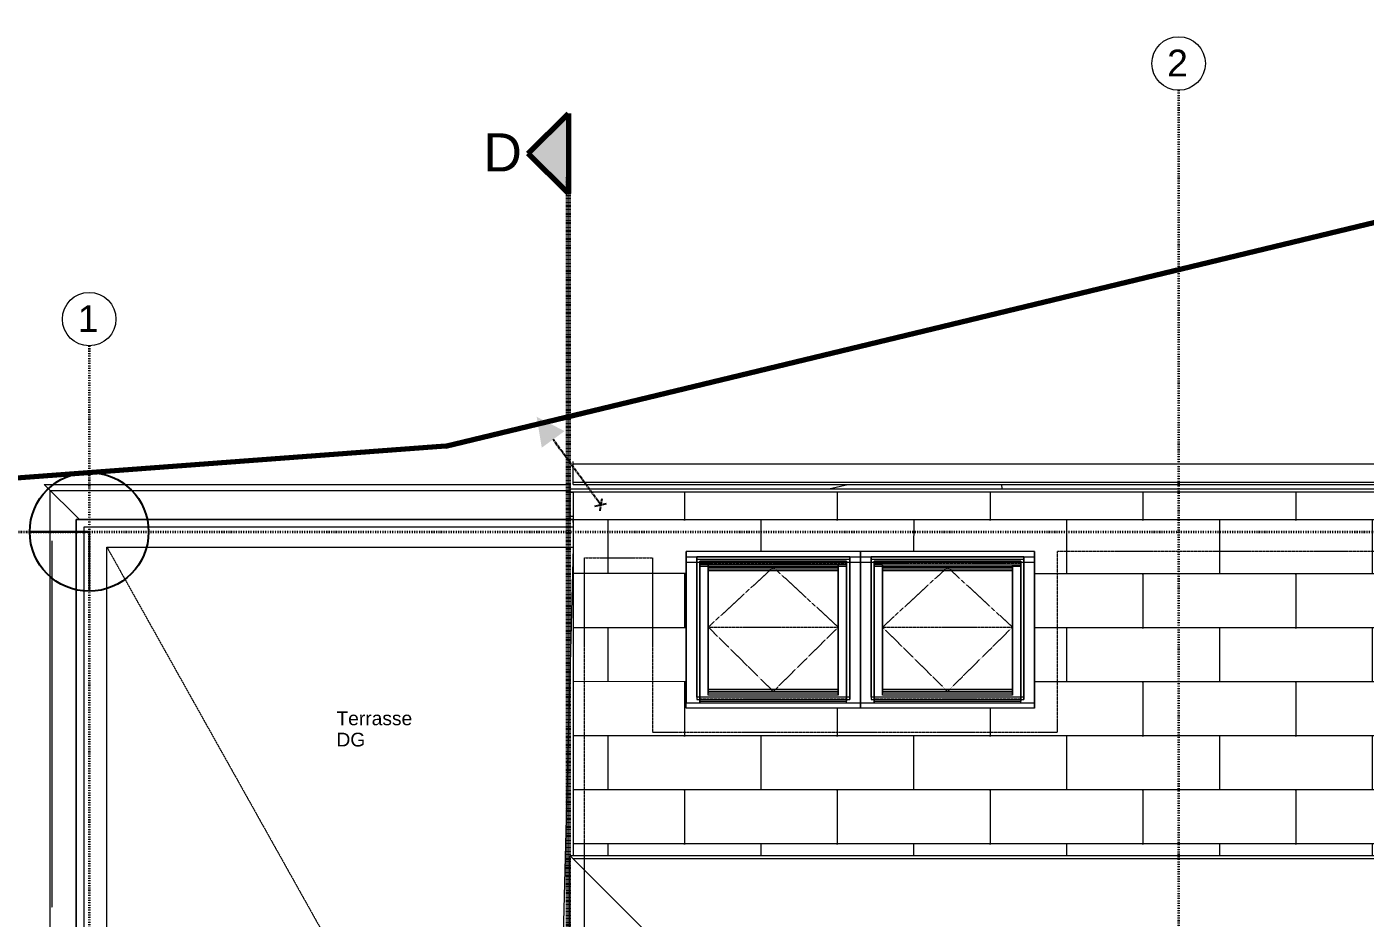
# Model space of a CAD drawing. Header units: millimetres. Extents: x -19192 to 21049, y -24519 to 21210.
# Drawn here: x -6302 to 2455, y 12024 to 17860 of the extents above; entities that cross this region are included whole.
import ezdxf
from ezdxf.enums import TextEntityAlignment as Align

# ---------------------------------------------------------------- set-up
doc = ezdxf.new("R2010")
doc.units = ezdxf.units.MM
for name, pattern in [('ACAD_ISO08W100', [36, 24, -3, 6, -3]), ('Achse', [0.009, 0.005, -0.002, 0, -0.002]), ('Strich Punkt Mittel', [0.015875, 0.00635, -0.004763, 0, -0.004763]), ('Verdeckt', [0.003, 0.002, -0.001]), ('Verdeckt Unten', [0.005, 0.003, -0.002])]:
    doc.linetypes.add(name, pattern=pattern)
for name, color, linetype, lineweight in [('A-DETL-HDLN', 90, 'Verdeckt', 5), ('A-ROOF-OTLN', 132, 'Continuous', 5), ('A-ROOF-PATT', 132, 'Continuous', 13), ('A_2D', 7, 'Continuous', 13), ('A_Beschriftung_', 7, 'Continuous', 9), ('A_Dach', 7, 'Continuous', 13), ('A_Decken', 8, 'Continuous', 13), ('A_Fenster', 7, 'Continuous', 13), ('A_Gelaender', 7, 'Continuous', 13), ('A_Grundstuecksgrenze', 5, 'Continuous', 70), ('A_Raster_', 1, 'Continuous', 9), ('A_Waende', 7, 'Continuous', 13), ('G-ANNO-SYMB_', 111, 'Continuous', 9), ('Text', 250, 'Continuous', 9)]:
    doc.layers.add(name, color=color, linetype=linetype, lineweight=lineweight)
doc.layers.add('E_ERDUNG', color=150, linetype='ACAD_ISO08W100', true_color=0x0f87ff)
doc.styles.add('Arial', font='arial.ttf', dxfattribs={"height": 0.175})
doc.styles.add('Arial_1', font='arial.ttf', dxfattribs={"height": 0.09})
doc.styles.add('Arial_6', font='arial.ttf', dxfattribs={"height": 0.25})
doc.styles.add('ET_LEGENDE - Wohnung$0$ROMANS', font='romans.shx', dxfattribs={"width": 0.6})

# ---------------------------------------------------------------- blocks, each defined once
blk = doc.blocks.new('Typ des oberen Holms - Oberer Geländerholm_Innen_-3748040-263_PP_DDS_BT2')
at = {"layer": 'A_Gelaender', "lineweight": 5}
for p, q in [((-20.739, 91.0458), (-18.0392, 97.5185)), ((-18.0392, 97.5185), (-15.0396, 96.2675)), ((-18.0123, 97.4531), (-20.689, 91.0358)), ((-15.0589, 96.2213), (-18.0123, 97.4531)), ((-15.0396, 96.2675), (-15.0475, 96.2485)), ((-20.7022, 91.0304), (-20.739, 91.0458))]:
    blk.add_line(p, q, dxfattribs=at)
blk = doc.blocks.new('Typ des oberen Holms - Oberer Geländerholm_Innen_-V2-263_PP_DDS_BT2')
at = {"layer": 'A_Gelaender', "lineweight": 5}
for p, q in [((-18.0392, 97.5185), (-20.739, 91.0458)), ((-15.0396, 96.2675), (-18.0392, 97.5185)), ((-18.0123, 97.4531), (-20.689, 91.0358)), ((-15.0589, 96.2213), (-18.0123, 97.4531)), ((-15.0475, 96.2485), (-15.0396, 96.2675)), ((-20.7022, 91.0304), (-20.739, 91.0458))]:
    blk.add_line(p, q, dxfattribs=at)
blk = doc.blocks.new('Fens_Dach_1tlg1 - KF_1140X1400-V10-263_PP_DDS_BT2')
at = {"layer": 'A_Fenster'}
for p, q in [((-49.0579, 82.8505), (-49.058, 81.8605)), ((-47.9179, 82.8504), (-49.0579, 82.8505)), ((-49.0579, 82.8151), (-49.0579, 82.8505)), ((-47.918, 81.8605), (-47.9179, 82.8504)), ((-47.9179, 82.8504), (-47.9179, 82.8151)), ((-49.058, 81.8252), (-49.0579, 82.8151)), ((-49.0579, 82.8151), (-48.9879, 82.8151)), ((-48.988, 81.8959), (-48.9879, 82.8151)), ((-48.9879, 82.801), (-48.988, 81.8817)), ((-48.9879, 82.8151), (-47.9879, 82.8151)), ((-48.9879, 82.8151), (-48.9879, 82.801)), ((-47.9879, 82.8151), (-48.9879, 82.8151)), ((-48.9879, 82.801), (-47.9879, 82.8009)), ((-48.968, 81.8959), (-48.9679, 82.7868)), ((-48.968, 81.8959), (-48.9679, 82.7868)), ((-48.9679, 82.7621), (-48.968, 81.8959)), ((-48.9679, 82.7868), (-48.0079, 82.7868)), ((-48.9679, 82.7515), (-48.9679, 82.7868)), ((-48.9679, 82.7868), (-48.9679, 82.7621)), ((-48.0079, 82.7868), (-48.9679, 82.7868)), ((-48.9129, 82.7621), (-48.9679, 82.7621)), ((-48.9129, 82.7621), (-48.913, 81.9489)), ((-48.9129, 82.7476), (-48.9129, 82.7621)), ((-48.0629, 82.762), (-48.9129, 82.7621)), ((-48.0629, 82.762), (-48.9129, 82.7621)), ((-48.063, 81.9489), (-48.0629, 82.762)), ((-48.0079, 82.762), (-48.0629, 82.762)), ((-48.0629, 82.762), (-48.0629, 82.7475)), ((-48.0079, 82.7868), (-48.008, 81.8958)), ((-48.0079, 82.7868), (-48.008, 81.8958)), ((-48.008, 81.8958), (-48.0079, 82.762)), ((-48.0079, 82.7868), (-48.0079, 82.7514)), ((-48.0079, 82.762), (-48.0079, 82.7868)), ((-47.9879, 82.8151), (-47.988, 81.8958)), ((-47.988, 81.8817), (-47.9879, 82.8009)), ((-47.9879, 82.8151), (-47.9179, 82.8151)), ((-47.9879, 82.8009), (-47.9879, 82.8151)), ((-47.9179, 82.8151), (-47.918, 81.8251)), ((-48.9679, 82.7515), (-48.968, 81.8959)), ((-48.0079, 82.7514), (-48.9679, 82.7515)), ((-48.913, 81.9344), (-48.9129, 82.7476)), ((-48.9129, 82.7377), (-48.913, 81.9245)), ((-48.913, 81.9245), (-48.9129, 82.7232)), ((-48.9129, 82.7476), (-48.9129, 82.7377)), ((-48.9129, 82.7476), (-48.0629, 82.7475)), ((-48.9129, 82.7232), (-48.9129, 82.7476)), ((-48.9129, 82.7377), (-48.0629, 82.7376)), ((-48.0629, 82.7232), (-48.9129, 82.7232)), ((-48.0629, 82.7475), (-48.063, 81.9344)), ((-48.063, 81.9245), (-48.0629, 82.7376)), ((-48.0629, 82.7232), (-48.063, 81.9245)), ((-48.0629, 82.7376), (-48.0629, 82.7475)), ((-48.0629, 82.7475), (-48.0629, 82.7232)), ((-48.008, 81.8958), (-48.0079, 82.7514)), ((-47.988, 81.8958), (-48.988, 81.8959)), ((-48.988, 81.8959), (-48.988, 81.8817)), ((-48.988, 81.8817), (-47.988, 81.8817)), ((-48.008, 81.8958), (-48.968, 81.8959)), ((-48.968, 81.8959), (-48.968, 81.8817)), ((-48.968, 81.8817), (-48.968, 81.8959)), ((-48.008, 81.8958), (-48.968, 81.8959)), ((-48.968, 81.8959), (-48.968, 81.8817)), ((-48.968, 81.8959), (-48.968, 81.8817)), ((-48.968, 81.8817), (-48.968, 81.8711)), ((-48.968, 81.8605), (-48.968, 81.8817)), ((-48.968, 81.8817), (-48.968, 81.8711)), ((-48.968, 81.8817), (-48.968, 81.8711)), ((-48.913, 81.91), (-48.913, 81.9489)), ((-48.913, 81.9489), (-48.063, 81.9489)), ((-48.913, 81.9245), (-48.913, 81.9344)), ((-48.063, 81.9344), (-48.913, 81.9344)), ((-48.913, 81.9245), (-48.063, 81.9245)), ((-48.913, 81.91), (-48.913, 81.9245)), ((-48.063, 81.91), (-48.913, 81.91)), ((-48.063, 81.91), (-48.063, 81.9489)), ((-48.063, 81.9344), (-48.063, 81.9245)), ((-48.063, 81.9245), (-48.063, 81.91)), ((-48.008, 81.8817), (-48.008, 81.8958)), ((-48.008, 81.8817), (-48.008, 81.8958)), ((-48.008, 81.8958), (-48.008, 81.8817)), ((-48.008, 81.8817), (-48.008, 81.8958)), ((-48.008, 81.8711), (-48.008, 81.8817)), ((-48.008, 81.8605), (-48.008, 81.8817)), ((-48.008, 81.8817), (-48.008, 81.8711)), ((-48.008, 81.8711), (-48.008, 81.8817)), ((-47.988, 81.8958), (-47.988, 81.8817)), ((-49.058, 81.8605), (-47.918, 81.8605)), ((-49.058, 81.8252), (-49.058, 81.8605)), ((-47.918, 81.8251), (-49.058, 81.8252)), ((-48.968, 81.8711), (-48.968, 81.8605)), ((-48.968, 81.8711), (-48.008, 81.8711)), ((-48.968, 81.8605), (-48.008, 81.8605)), ((-48.008, 81.8605), (-48.008, 81.8711)), ((-47.918, 81.8251), (-47.918, 81.8605))]:
    blk.add_line(p, q, dxfattribs=at)
at = {"layer": 'A_Fenster', "linetype": 'Verdeckt', "lineweight": 5}
for p, q in [((-48.968, 81.8959), (-48.9679, 82.7741)), ((-48.9679, 82.7741), (-48.0079, 82.7741)), ((-48.0079, 82.7741), (-48.008, 81.8958)), ((-48.913, 82.3551), (-48.4879, 82.7476)), ((-48.063, 82.3551), (-48.4879, 82.7476)), ((-48.913, 82.3551), (-48.063, 82.3551)), ((-48.5026, 81.9489), (-48.913, 82.3551)), ((-48.4733, 81.9489), (-48.063, 82.3551)), ((-48.968, 81.8831), (-48.968, 81.8959)), ((-48.008, 81.8831), (-48.968, 81.8831)), ((-48.488, 81.9344), (-48.5026, 81.9489)), ((-48.488, 81.9344), (-48.4733, 81.9489)), ((-48.008, 81.8958), (-48.008, 81.8831))]:
    blk.add_line(p, q, dxfattribs=at)
blk = doc.blocks.new('Fens_Dach_1tlg1 - KF_1140X1400-V11-263_PP_DDS_BT2')
at = {"layer": 'A_Fenster'}
for p, q in [((-50.1979, 82.8505), (-50.198, 81.8605)), ((-49.0579, 82.8505), (-50.1979, 82.8505)), ((-50.1979, 82.8151), (-50.1979, 82.8505)), ((-49.058, 81.8605), (-49.0579, 82.8505)), ((-49.0579, 82.8505), (-49.0579, 82.8151)), ((-50.198, 81.8252), (-50.1979, 82.8151)), ((-50.1979, 82.8151), (-50.1279, 82.8151)), ((-50.128, 81.8959), (-50.1279, 82.8151)), ((-50.1279, 82.801), (-50.128, 81.8818)), ((-50.1279, 82.8151), (-49.1279, 82.8151)), ((-50.1279, 82.8151), (-50.1279, 82.801)), ((-49.1279, 82.8151), (-50.1279, 82.8151)), ((-50.1279, 82.801), (-49.1279, 82.801)), ((-50.108, 81.8959), (-50.1079, 82.7869)), ((-50.108, 81.8959), (-50.1079, 82.7869)), ((-50.1079, 82.7621), (-50.108, 81.8959)), ((-50.1079, 82.7869), (-49.1479, 82.7868)), ((-50.1079, 82.7515), (-50.1079, 82.7869)), ((-50.1079, 82.7869), (-50.1079, 82.7621)), ((-49.1479, 82.7868), (-50.1079, 82.7869)), ((-50.0529, 82.7621), (-50.1079, 82.7621)), ((-50.0529, 82.7621), (-50.053, 81.9489)), ((-50.0529, 82.7476), (-50.0529, 82.7621)), ((-49.2029, 82.7621), (-50.0529, 82.7621)), ((-49.2029, 82.7621), (-50.0529, 82.7621)), ((-49.203, 81.9489), (-49.2029, 82.7621)), ((-49.1479, 82.7621), (-49.2029, 82.7621)), ((-49.2029, 82.7621), (-49.2029, 82.7476)), ((-49.1479, 82.7868), (-49.148, 81.8959)), ((-49.1479, 82.7868), (-49.148, 81.8959)), ((-49.148, 81.8959), (-49.1479, 82.7621)), ((-49.1479, 82.7868), (-49.1479, 82.7515)), ((-49.1479, 82.7621), (-49.1479, 82.7868)), ((-49.1279, 82.8151), (-49.128, 81.8959)), ((-49.128, 81.8817), (-49.1279, 82.801)), ((-49.1279, 82.8151), (-49.0579, 82.8151)), ((-49.1279, 82.801), (-49.1279, 82.8151)), ((-49.0579, 82.8151), (-49.058, 81.8252)), ((-50.1079, 82.7515), (-50.108, 81.8959)), ((-49.1479, 82.7515), (-50.1079, 82.7515)), ((-50.053, 81.9344), (-50.0529, 82.7476)), ((-50.0529, 82.7377), (-50.053, 81.9245)), ((-50.053, 81.9245), (-50.0529, 82.7232)), ((-50.0529, 82.7476), (-50.0529, 82.7377)), ((-50.0529, 82.7476), (-49.2029, 82.7476)), ((-50.0529, 82.7232), (-50.0529, 82.7476)), ((-50.0529, 82.7377), (-49.2029, 82.7377)), ((-49.2029, 82.7232), (-50.0529, 82.7232)), ((-49.2029, 82.7476), (-49.203, 81.9344)), ((-49.203, 81.9245), (-49.2029, 82.7377)), ((-49.2029, 82.7232), (-49.203, 81.9245)), ((-49.2029, 82.7377), (-49.2029, 82.7476)), ((-49.2029, 82.7476), (-49.2029, 82.7232)), ((-49.148, 81.8959), (-49.1479, 82.7515)), ((-49.128, 81.8959), (-50.128, 81.8959)), ((-50.128, 81.8959), (-50.128, 81.8818)), ((-50.128, 81.8818), (-49.128, 81.8817)), ((-49.148, 81.8959), (-50.108, 81.8959)), ((-50.108, 81.8959), (-50.108, 81.8818)), ((-50.108, 81.8818), (-50.108, 81.8959)), ((-49.148, 81.8959), (-50.108, 81.8959)), ((-50.108, 81.8959), (-50.108, 81.8818)), ((-50.108, 81.8959), (-50.108, 81.8818)), ((-50.108, 81.8818), (-50.108, 81.8712)), ((-50.108, 81.8605), (-50.108, 81.8818)), ((-50.108, 81.8818), (-50.108, 81.8712)), ((-50.108, 81.8818), (-50.108, 81.8712)), ((-50.053, 81.91), (-50.053, 81.9489)), ((-50.053, 81.9489), (-49.203, 81.9489)), ((-50.053, 81.9245), (-50.053, 81.9344)), ((-49.203, 81.9344), (-50.053, 81.9344)), ((-50.053, 81.9245), (-49.203, 81.9245)), ((-50.053, 81.91), (-50.053, 81.9245)), ((-49.203, 81.91), (-50.053, 81.91)), ((-49.203, 81.91), (-49.203, 81.9489)), ((-49.203, 81.9344), (-49.203, 81.9245)), ((-49.203, 81.9245), (-49.203, 81.91)), ((-49.148, 81.8817), (-49.148, 81.8959)), ((-49.148, 81.8817), (-49.148, 81.8959)), ((-49.148, 81.8959), (-49.148, 81.8817)), ((-49.148, 81.8817), (-49.148, 81.8959)), ((-49.148, 81.8711), (-49.148, 81.8817)), ((-49.148, 81.8605), (-49.148, 81.8817)), ((-49.148, 81.8817), (-49.148, 81.8711)), ((-49.148, 81.8711), (-49.148, 81.8817)), ((-49.128, 81.8959), (-49.128, 81.8817)), ((-50.198, 81.8605), (-49.058, 81.8605)), ((-50.198, 81.8252), (-50.198, 81.8605)), ((-49.058, 81.8252), (-50.198, 81.8252)), ((-50.108, 81.8712), (-50.108, 81.8605)), ((-50.108, 81.8712), (-49.148, 81.8711)), ((-50.108, 81.8605), (-49.148, 81.8605)), ((-49.148, 81.8605), (-49.148, 81.8711)), ((-49.058, 81.8252), (-49.058, 81.8605))]:
    blk.add_line(p, q, dxfattribs=at)
at = {"layer": 'A_Fenster', "linetype": 'Verdeckt', "lineweight": 5}
for p, q in [((-50.108, 81.8959), (-50.1079, 82.7741)), ((-50.1079, 82.7741), (-49.1479, 82.7741)), ((-49.1479, 82.7741), (-49.148, 81.8959)), ((-50.053, 82.3552), (-49.6279, 82.7476)), ((-49.203, 82.3551), (-49.6279, 82.7476)), ((-50.053, 82.3552), (-49.203, 82.3551)), ((-49.6426, 81.9489), (-50.053, 82.3552)), ((-49.6133, 81.9489), (-49.203, 82.3551)), ((-50.108, 81.8832), (-50.108, 81.8959)), ((-49.148, 81.8831), (-50.108, 81.8832)), ((-49.628, 81.9344), (-49.6426, 81.9489)), ((-49.628, 81.9344), (-49.6133, 81.9489)), ((-49.148, 81.8959), (-49.148, 81.8831))]:
    blk.add_line(p, q, dxfattribs=at)
blk = doc.blocks.new('Basiswand _ Attika_BLE_0340_0100 - ___-7440598-263_PP_DDS_BT2')
at = {"layer": 'A_Waende'}
for p, q in [((-15.6254, 93.5645), (-15.9051, 94.2447)), ((-15.9051, 94.2447), (-6.2789, 90.2294))]:
    blk.add_line(p, q, dxfattribs=at)
blk = doc.blocks.new('Basiswand _ Attika_BLE_0340_0100 - ___-7440670-263_PP_DDS_BT2')
at = {"layer": 'A_Waende'}
for p, q in [((-17.7388, 89.8485), (-15.9051, 94.2447)), ((-15.9051, 94.2447), (-15.6254, 93.5645)), ((-17.4591, 89.1684), (-15.6254, 93.5645)), ((-17.4591, 89.1684), (-17.7388, 89.8485))]:
    blk.add_line(p, q, dxfattribs=at)
blk = doc.blocks.new('Family - ___-3180367-263_PP_DDS_BT2')
at = {"layer": 'A_Grundstuecksgrenze'}
for q in [(-20.9804, 98.8097), (-4.0526, 95.18)]:
    blk.add_line((-15.6261, 97.0319), q, dxfattribs=at)
blk = doc.blocks.new('Raster - BS_Achse-112124-263_PP_DDS_BT2')
at = {"layer": 'A_Beschriftung_'}
blk.add_circle((0, 0), 0.0035, dxfattribs=at)
blk = doc.blocks.new('Schnitt - 100_Gebaeudeschnitt-1261489-263_PP_DDS_BT2')
at = {"layer": 'G-ANNO-SYMB_'}
blk.add_hatch(color=256, dxfattribs=at).paths.add_polyline_path([(-0.00829, 0), (-0.00305, 0.00525), (0.0022, 0)])
at = {"layer": 'G-ANNO-SYMB_', "lineweight": 70}
for p, q in [((-0.00305, 0.00525), (-0.00829, 0)), ((0.0022, 0), (-0.00305, 0.00525)), ((-0.00829, 0), (0.0022, 0))]:
    blk.add_line(p, q, dxfattribs=at)
blk = doc.blocks.new('654654654')
at = {"layer": 'A-ROOF-PATT', "lineweight": 5, "true_color": 0x636466}
h = blk.add_hatch(dxfattribs=at)
h.set_pattern_fill('FP_14', color=251, style=0, pattern_type=2)
h.set_pattern_definition([(179.998, (-1.999, 41.856), (-1.000025, -0.707075), [1, 0]), (179.998, (-1.999, 41.502), (-1.000025, -0.707075), [1, 0]), (269.998, (-2.499, 42.209), (0.999975, -0.707145), [0.35355, -0.35355]), (269.998, (-2.999, 41.856), (0.999975, -0.707145), [0.35355, -0.35355])])
h.paths.add_polyline_path([(-40.568, 80.8395), (-40.5681, 80.8416), (-50.938, 80.8419), (-50.9379, 80.8398), (-40.5681, 80.8395)])
h.paths.add_polyline_path([(-40.568, 80.8595), (-40.5681, 83.2395), (-50.9379, 83.2398), (-50.9379, 80.8598), (-40.5681, 80.8595)])
h.paths.add_polyline_path([(-42.473, 81.825), (-44.753, 81.8251), (-44.7529, 82.8503), (-42.4729, 82.8503), (-42.473, 81.825)])
h.paths.add_polyline_path([(-47.918, 81.8251), (-50.198, 81.8252), (-50.1979, 82.8505), (-47.9179, 82.8504), (-47.918, 81.8605)])
at = {"layer": 'A-DETL-HDLN', "color": 251, "true_color": 0x636466}
blk.add_line((-53.9881, 82.8798), (-51.0703, 77.6691), dxfattribs=at)
at = {"layer": 'A-ROOF-OTLN', "color": 251, "true_color": 0x636466}
for p, q in [((-50.9379, 83.2898), (-50.9379, 83.4398)), ((-50.9379, 83.4248), (-40.4136, 83.4245)), ((-50.9379, 83.3048), (-40.4136, 83.3045)), ((-50.9379, 83.2898), (-40.4136, 83.2895))]:
    blk.add_line(p, q, dxfattribs=at)
at = {"layer": 'A_2D', "color": 251, "linetype": 'Verdeckt Unten', "true_color": 0x636466}
blk.add_line((-54.3479, 82.9193), (-54.348, 80.5193), dxfattribs=at)
at = {"layer": 'A_2D', "color": 251, "linetype": 'Verdeckt', "true_color": 0x636466}
for p, q in [((-47.7683, 81.6671), (-47.7683, 82.8517)), ((-47.7683, 82.8517), (-44.8873, 82.8516)), ((-50.8628, 75.8699), (-50.8626, 82.8079)), ((-50.8626, 82.8079), (-50.4179, 82.8079)), ((-50.4179, 82.8079), (-50.4179, 81.6672)), ((-50.4179, 81.6672), (-47.7683, 81.6671))]:
    blk.add_line(p, q, dxfattribs=at)
at = {"layer": 'A_Dach', "color": 251, "linetype": 'Verdeckt Unten', "true_color": 0x636466}
for p, q in [((-40.5679, 83.2395), (-50.9379, 83.2398)), ((-50.9379, 83.2398), (-50.9379, 83.0599)), ((-50.9379, 83.0393), (-50.938, 80.8598)), ((-50.198, 81.8252), (-50.1979, 82.8151)), ((-50.1979, 82.8151), (-47.9179, 82.8151)), ((-50.1979, 82.7798), (-50.1279, 82.7798)), ((-50.1279, 82.7798), (-47.9179, 82.7797)), ((-47.9179, 82.8151), (-47.918, 81.8251)), ((-47.918, 81.8251), (-50.198, 81.8252)), ((-50.938, 80.8419), (-50.938, 80.8398)), ((-50.938, 80.8398), (-40.568, 80.8395))]:
    blk.add_line(p, q, dxfattribs=at)
at = {"layer": 'A_Decken', "color": 251, "true_color": 0x636466}
for p, q in [((-49.2643, 83.2597), (-49.1398, 83.2898)), ((-48.1294, 83.2597), (-48.1335, 83.2897)), ((-50.9379, 83.0099), (-50.938, 80.8992)), ((-53.9881, 82.8798), (-50.938, 82.8798)), ((-53.9881, 76.0567), (-53.9881, 82.8798)), ((-50.938, 82.8798), (-51.0453, 78.6527)), ((-50.938, 82.8798), (-50.938, 80.8992))]:
    blk.add_line(p, q, dxfattribs=at)
at = {"layer": 'A_Raster_', "color": 251, "linetype": 'Strich Punkt Mittel', "lineweight": 35, "true_color": 0x636466}
for p, q in [((-46.9759, 85.8702), (-46.9771, 46.5269)), ((-54.1037, 84.1967), (-54.1049, 46.5271)), ((-56.2428, 82.98), (-31.5658, 82.9792))]:
    blk.add_line(p, q, dxfattribs=at)
at = {"layer": 'A_Waende', "color": 251, "true_color": 0x636466}
for p, q in [((-54.3979, 83.2899), (-50.9579, 83.2899)), ((-54.3979, 83.2899), (-54.168, 83.0599)), ((-50.9579, 83.2899), (-50.9579, 83.0599)), ((-54.3581, 76.3069), (-54.3579, 83.2499)), ((-54.3579, 83.2499), (-50.9579, 83.2499)), ((-50.9579, 83.2598), (-40.5679, 83.2595)), ((-50.9579, 83.2398), (-50.9379, 83.2398)), ((-50.9379, 83.2398), (-50.9579, 83.2398)), ((-50.9379, 83.0798), (-50.9579, 83.0798))]:
    blk.add_line(p, q, dxfattribs=at)
at = {"layer": 'G-ANNO-SYMB_', "color": 251, "linetype": 'Achse', "lineweight": 70, "true_color": 0x636466}
blk.add_line((-50.9697, 47.2766), (-50.9686, 85.3042), dxfattribs=at)
at = {"layer": 'A_Beschriftung_', "color": 251, "true_color": 0x636466, "xscale": 49.99999999999998, "yscale": 49.99999999999998, "zscale": 49.99999999999998, "rotation": 179.9982758785824}
for p in [(-46.9759, 86.0452), (-54.1037, 84.3717)]:
    blk.add_blockref('Raster - BS_Achse-112124-263_PP_DDS_BT2', p, dxfattribs=at)
at = {"layer": 'A_Fenster', "color": 251, "true_color": 0x636466}
for name in ['Fens_Dach_1tlg1 - KF_1140X1400-V11-263_PP_DDS_BT2', 'Fens_Dach_1tlg1 - KF_1140X1400-V10-263_PP_DDS_BT2']:
    blk.add_blockref(name, (0, 0), dxfattribs=at)
at = {"layer": 'A_Gelaender', "color": 251, "lineweight": 5, "true_color": 0x636466, "rotation": 22.64000000000043}
for name in ['Typ des oberen Holms - Oberer Geländerholm_Innen_-3748040-263_PP_DDS_BT2', 'Typ des oberen Holms - Oberer Geländerholm_Innen_-V2-263_PP_DDS_BT2']:
    blk.add_blockref(name, (0, 0), dxfattribs=at)
at = {"layer": 'A_Grundstuecksgrenze', "color": 251, "true_color": 0x636466, "rotation": 22.64000000000043}
blk.add_blockref('Family - ___-3180367-263_PP_DDS_BT2', (0, 0), dxfattribs=at)
at = {"layer": 'A_Waende', "color": 251, "true_color": 0x636466, "rotation": 22.64000000000043}
for name in ['Basiswand _ Attika_BLE_0340_0100 - ___-7440598-263_PP_DDS_BT2', 'Basiswand _ Attika_BLE_0340_0100 - ___-7440670-263_PP_DDS_BT2']:
    blk.add_blockref(name, (0, 0), dxfattribs=at)
at = {"layer": 'G-ANNO-SYMB_', "color": 251, "true_color": 0x636466, "extrusion": (0, 0, -1), "xscale": 49.99999999999998, "yscale": 49.99999999999998, "zscale": 49.99999999999998, "rotation": 270.0017241215452}
blk.add_blockref('Schnitt - 100_Gebaeudeschnitt-1261489-263_PP_DDS_BT2', (50.9686, 85.3042), dxfattribs=at)
at = {"layer": 'A_Beschriftung_', "color": 251, "true_color": 0x636466, "char_height": 0.175, "width": 0.168354, "attachment_point": 1, "style": 'Arial'}
for s, insert in [('2', (-47.0512, 86.1356)), ('1', (-54.179, 84.4621))]:
    blk.add_mtext(s, dxfattribs=dict(at, insert=insert))
at = {"layer": 'G-ANNO-SYMB_', "color": 251, "true_color": 0x636466, "insert": (-51.5245, 85.5882), "char_height": 0.25, "width": 0.30865, "attachment_point": 1, "style": 'Arial_6'}
blk.add_mtext('D', dxfattribs=at)
at = {"layer": 'Text', "color": 251, "true_color": 0x636466, "char_height": 0.09, "attachment_point": 1, "style": 'Arial_1'}
for s, insert, width in [('Terrasse', (-52.486, 81.8031), 0.573207), ('DG', (-52.486, 81.6642), 0.224472)]:
    blk.add_mtext(s, dxfattribs=dict(at, insert=insert, width=width))
blk = doc.blocks.new('*U161')
for p, q in [((0, 0), (445, 445)), ((48, 0), (-48, 0)), ((-18, 44), (18, -44))]:
    blk.add_line(p, q)
blk.add_solid([(368, 523), (600, 600), (523, 368)])
at = {"style": 'ET_LEGENDE - Wohnung$0$ROMANS', "width": 0.6, "flags": 1}
for tag, p in [('RAUMBUCHNUMMER', (0, -300)), ('ANLAGE', (0, -450))]:
    blk.add_attdef(tag, text='', height=100, dxfattribs=at).set_placement(p, align=Align.MIDDLE)
for tag, p in [('TEILANLAGE_NR', (0, -600)), ('KOMPONENTE', (0, -750)), ('KOMPONENTE_NR', (0, -900)), ('BEZEICHNUNG', (0, -1050)), ('TYP', (0, -1200)), ('HERSTELLER', (0, -1350)), ('MODEL', (0, -1500)), ('LEISTUNG_MAX', (0, -1650)), ('SPEZIFISCH_1', (0, -1800)), ('SPEZIFISCH_2', (0, -1950)), ('SPEZIFISCH_3', (0, -2100)), ('SPEZIFISCH_4', (0, -2250)), ('SPEZIFISCH_5', (0, -2400)), ('GEWERKE_CODE', (0, -2550)), ('LV_POS', (0, -2700)), ('ZAEHLER', (0, -2850)), ('PLATZHALTER_1', (0, -3000)), ('PLATZHALTER_2', (0, -3150)), ('PLATZHALTER_3', (0, -3300)), ('JOBLISTE_VDMA', (0, -3450)), ('ET_SPEZIFISCH_1', (0, -3600)), ('ET_SPEZIFISCH_2', (0, -3750)), ('ET_SPEZIFISCH_3', (0, -3900)), ('ET_SPEZIFISCH_4', (0, -4050)), ('ET_SPEZIFISCH_5', (0, -4200)), ('ET_SPEZIFISCH_6', (0, -4350)), ('ET_SPEZIFISCH_7', (0, -4500))]:
    blk.add_attdef(tag, text='', height=100, dxfattribs=at).set_placement(p, align=Align.MIDDLE_CENTER)

msp = doc.modelspace()

# ---------------------------------------------------------------- linework, layer by layer
at = {"color": 2}
msp.add_lwpolyline([(-5893.6, 14554), (-6282.5, 14554), (-5893.6, 14554), (-5893.6, 14164.2)], dxfattribs=at)
msp.add_circle((-5893.6, 14553), 388.9, dxfattribs=at)

# ---------------------------------------------------------------- block references
at = {"xscale": 1000, "yscale": 1000, "zscale": 1000}
msp.add_blockref('654654654', (48210.2, -68425.9), dxfattribs=at)
at = {"layer": 'E_ERDUNG', "xscale": 0.8398080000000001, "yscale": 0.8398080000000001, "zscale": 0.8398080000000001, "rotation": 81.02107987142483}
msp.add_blockref('*U161', (-2546.7, 14730.4), dxfattribs=at)

doc.saveas('drawing.dxf')
